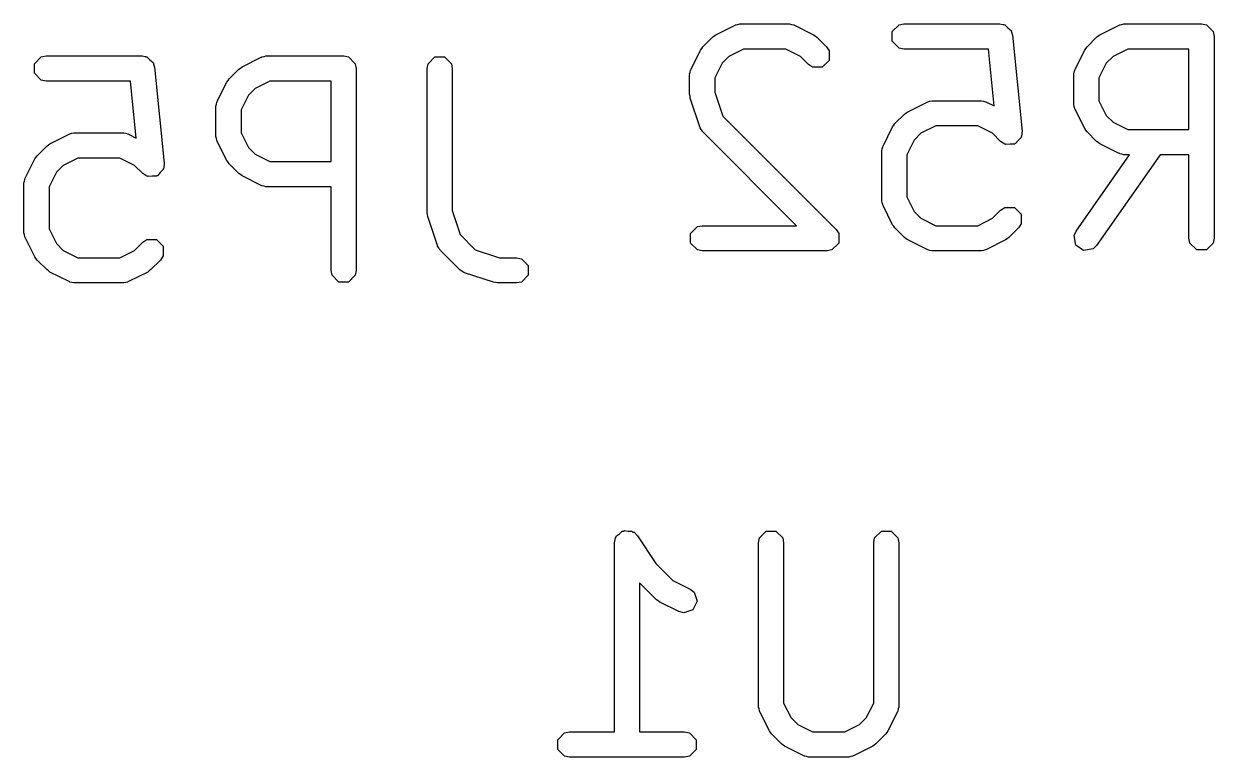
# Model space of a CAD drawing. Header units: inches. Extents: x 0.38 to 5.39, y 0.12 to 3.22.
# Drawn here: x 3.5648 to 3.7508, y 2.0435 to 2.158 of the extents above; entities that cross this region are included whole.
import ezdxf

# ---------------------------------------------------------------- set-up
doc = ezdxf.new("R2010")
doc.units = ezdxf.units.IN
doc.header["$MEASUREMENT"] = 0
doc.layers.add('BLACK', color=250, linetype='CONTINUOUS')

msp = doc.modelspace()

# ---------------------------------------------------------------- linework, layer by layer
at = {"layer": 'BLACK', "linetype": 'CONTINUOUS'}
for p, q in [((3.67292, 2.15625), (3.67592, 2.15775)), ((3.67592, 2.15775), (3.67601, 2.15778)), ((3.67601, 2.15778), (3.67604, 2.15781)), ((3.67604, 2.15781), (3.67635, 2.15787)), ((3.67635, 2.15787), (3.67666, 2.15795)), ((3.67666, 2.15795), (3.6767, 2.15794)), ((3.6767, 2.15794), (3.6768, 2.15796)), ((3.6768, 2.15796), (3.6843, 2.15796)), ((3.6843, 2.15796), (3.68439, 2.15794)), ((3.68439, 2.15794), (3.68444, 2.15795)), ((3.68444, 2.15795), (3.68474, 2.15787)), ((3.68474, 2.15787), (3.68505, 2.15781)), ((3.68505, 2.15781), (3.68508, 2.15778)), ((3.68508, 2.15778), (3.68518, 2.15775)), ((3.68518, 2.15775), (3.68818, 2.15625)), ((3.70048, 2.15674), (3.70154, 2.15781)), ((3.70154, 2.15781), (3.70229, 2.15796)), ((3.70229, 2.15796), (3.71729, 2.15796)), ((3.71729, 2.15796), (3.71776, 2.15786)), ((3.71776, 2.15786), (3.71786, 2.15787)), ((3.71786, 2.15787), (3.71791, 2.15783)), ((3.71791, 2.15783), (3.71805, 2.15781)), ((3.71805, 2.15781), (3.71851, 2.15734)), ((3.71851, 2.15734), (3.71903, 2.15692)), ((3.71903, 2.15692), (3.71907, 2.15678)), ((3.71907, 2.15678), (3.71911, 2.15674)), ((3.73291, 2.15625), (3.73591, 2.15775)), ((3.73591, 2.15775), (3.736, 2.15778)), ((3.736, 2.15778), (3.73604, 2.15781)), ((3.73604, 2.15781), (3.73635, 2.15787)), ((3.73635, 2.15787), (3.73665, 2.15795)), ((3.73665, 2.15795), (3.73669, 2.15794)), ((3.73669, 2.15794), (3.73679, 2.15796)), ((3.73679, 2.15796), (3.74879, 2.15796)), ((3.74879, 2.15796), (3.74954, 2.15781)), ((3.74954, 2.15781), (3.75061, 2.15674)), ((3.67091, 2.15438), (3.67241, 2.15588)), ((3.67241, 2.15588), (3.67267, 2.15606)), ((3.67267, 2.15606), (3.67292, 2.15625)), ((3.68818, 2.15625), (3.68843, 2.15606)), ((3.68843, 2.15606), (3.68869, 2.15588)), ((3.68869, 2.15588), (3.69019, 2.15438)), ((3.70048, 2.15524), (3.70048, 2.15674)), ((3.70154, 2.15417), (3.70048, 2.15524)), ((3.71911, 2.15674), (3.71911, 2.15664)), ((3.71911, 2.15664), (3.71925, 2.15618)), ((3.71925, 2.15618), (3.72075, 2.14119)), ((3.7309, 2.15438), (3.7324, 2.15588)), ((3.7324, 2.15588), (3.73266, 2.15606)), ((3.73266, 2.15606), (3.73291, 2.15625)), ((3.75061, 2.15674), (3.75076, 2.15599)), ((3.75076, 2.15599), (3.75076, 2.12449)), ((3.66904, 2.15087), (3.67054, 2.15387)), ((3.67054, 2.15387), (3.67073, 2.15412)), ((3.67073, 2.15412), (3.67091, 2.15438)), ((3.67726, 2.15402), (3.67496, 2.15287)), ((3.68383, 2.15402), (3.67726, 2.15402)), ((3.68613, 2.15287), (3.68383, 2.15402)), ((3.69019, 2.15438), (3.69061, 2.15374)), ((3.69061, 2.15374), (3.69061, 2.15224)), ((3.70229, 2.15402), (3.70154, 2.15417)), ((3.71551, 2.15402), (3.70229, 2.15402)), ((3.7164, 2.14514), (3.71551, 2.15402)), ((3.72903, 2.15087), (3.73053, 2.15387)), ((3.73053, 2.15387), (3.73072, 2.15412)), ((3.73072, 2.15412), (3.7309, 2.15438)), ((3.73725, 2.15402), (3.73496, 2.15287)), ((3.74682, 2.15402), (3.73725, 2.15402)), ((3.74682, 2.14146), (3.74682, 2.15402)), ((3.56648, 2.15174), (3.56754, 2.15281)), ((3.56648, 2.15024), (3.56648, 2.15174)), ((3.56754, 2.15281), (3.5683, 2.15296)), ((3.5683, 2.15296), (3.5833, 2.15296)), ((3.5833, 2.15296), (3.58377, 2.15286)), ((3.58377, 2.15286), (3.58386, 2.15287)), ((3.58386, 2.15287), (3.58391, 2.15283)), ((3.58391, 2.15283), (3.58405, 2.15281)), ((3.58405, 2.15281), (3.58452, 2.15234)), ((3.58452, 2.15234), (3.58503, 2.15192)), ((3.58503, 2.15192), (3.58507, 2.15178)), ((3.58507, 2.15178), (3.58511, 2.15174)), ((3.58511, 2.15174), (3.58511, 2.15164)), ((3.58511, 2.15164), (3.58525, 2.15118)), ((3.58525, 2.15118), (3.58675, 2.13619)), ((3.59866, 2.15106), (3.59891, 2.15125)), ((3.59891, 2.15125), (3.60191, 2.15275)), ((3.60191, 2.15275), (3.60201, 2.15278)), ((3.60201, 2.15278), (3.60204, 2.15281)), ((3.60204, 2.15281), (3.60235, 2.15287)), ((3.60235, 2.15287), (3.60265, 2.15295)), ((3.60265, 2.15295), (3.6027, 2.15294)), ((3.6027, 2.15294), (3.60279, 2.15296)), ((3.60279, 2.15296), (3.61479, 2.15296)), ((3.61479, 2.15296), (3.61555, 2.15281)), ((3.61555, 2.15281), (3.61661, 2.15174)), ((3.61661, 2.15174), (3.61676, 2.15099)), ((3.62782, 2.15099), (3.62797, 2.15174)), ((3.62797, 2.15174), (3.62904, 2.15281)), ((3.62904, 2.15281), (3.63054, 2.15281)), ((3.63054, 2.15281), (3.63161, 2.15174)), ((3.63161, 2.15174), (3.63176, 2.15099)), ((3.67392, 2.15182), (3.67277, 2.14952)), ((3.67496, 2.15287), (3.67392, 2.15182)), ((3.6874, 2.1516), (3.68613, 2.15287)), ((3.68804, 2.15117), (3.6874, 2.1516)), ((3.69061, 2.15224), (3.68955, 2.15117)), ((3.73391, 2.15182), (3.73276, 2.14952)), ((3.73496, 2.15287), (3.73391, 2.15182)), ((3.56754, 2.14917), (3.56648, 2.15024)), ((3.59673, 2.14912), (3.5969, 2.14938)), ((3.5969, 2.14938), (3.5984, 2.15088)), ((3.5984, 2.15088), (3.59866, 2.15106)), ((3.61676, 2.15099), (3.61676, 2.11949)), ((3.62782, 2.12849), (3.62782, 2.15099)), ((3.63176, 2.15099), (3.63176, 2.12881)), ((3.66883, 2.15013), (3.66892, 2.15043)), ((3.66885, 2.15009), (3.66883, 2.15013)), ((3.66883, 2.14999), (3.66885, 2.15009)), ((3.66883, 2.14699), (3.66883, 2.14999)), ((3.66892, 2.15043), (3.66898, 2.15074)), ((3.66898, 2.15074), (3.66901, 2.15077)), ((3.66901, 2.15077), (3.66904, 2.15087)), ((3.67277, 2.14952), (3.67277, 2.14731)), ((3.68955, 2.15117), (3.68804, 2.15117)), ((3.72882, 2.14999), (3.72884, 2.15009)), ((3.72882, 2.14549), (3.72882, 2.14999)), ((3.72883, 2.15013), (3.72891, 2.15043)), ((3.72884, 2.15009), (3.72883, 2.15013)), ((3.72891, 2.15043), (3.72897, 2.15074)), ((3.72897, 2.15074), (3.729, 2.15077)), ((3.729, 2.15077), (3.72903, 2.15087)), ((3.73276, 2.14952), (3.73276, 2.14595)), ((3.5683, 2.14902), (3.56754, 2.14917)), ((3.58151, 2.14902), (3.5683, 2.14902)), ((3.5824, 2.14014), (3.58151, 2.14902)), ((3.59503, 2.14587), (3.59653, 2.14887)), ((3.59653, 2.14887), (3.59673, 2.14912)), ((3.60096, 2.14787), (3.59991, 2.14682)), ((3.60326, 2.14902), (3.60096, 2.14787)), ((3.61282, 2.14902), (3.60326, 2.14902)), ((3.61282, 2.13646), (3.61282, 2.14902)), ((3.59491, 2.14543), (3.59498, 2.14574)), ((3.59498, 2.14574), (3.59501, 2.14577)), ((3.59501, 2.14577), (3.59503, 2.14587)), ((3.59991, 2.14682), (3.59876, 2.14452)), ((3.66889, 2.14668), (3.66883, 2.14699)), ((3.66893, 2.14637), (3.66889, 2.14668)), ((3.67043, 2.14187), (3.66893, 2.14637)), ((3.67277, 2.14731), (3.67402, 2.14355)), ((3.70291, 2.14425), (3.70591, 2.14575)), ((3.70591, 2.14575), (3.70601, 2.14578)), ((3.70601, 2.14578), (3.70604, 2.14581)), ((3.70604, 2.14581), (3.70635, 2.14587)), ((3.70635, 2.14587), (3.70665, 2.14595)), ((3.70665, 2.14595), (3.7067, 2.14594)), ((3.7067, 2.14594), (3.70679, 2.14596)), ((3.70679, 2.14596), (3.71429, 2.14596)), ((3.71429, 2.14596), (3.71439, 2.14594)), ((3.71439, 2.14594), (3.71443, 2.14595)), ((3.71443, 2.14595), (3.71474, 2.14587)), ((3.71474, 2.14587), (3.71505, 2.14581)), ((3.71505, 2.14581), (3.71508, 2.14578)), ((3.71508, 2.14578), (3.71517, 2.14575)), ((3.71517, 2.14575), (3.7164, 2.14514)), ((3.73276, 2.14595), (3.73391, 2.14366)), ((3.59483, 2.14513), (3.59491, 2.14543)), ((3.59484, 2.14509), (3.59483, 2.14513)), ((3.59483, 2.14499), (3.59484, 2.14509)), ((3.59483, 2.14049), (3.59483, 2.14499)), ((3.59876, 2.14452), (3.59876, 2.14095)), ((3.7009, 2.14238), (3.7024, 2.14388)), ((3.7024, 2.14388), (3.70266, 2.14406)), ((3.70266, 2.14406), (3.70291, 2.14425)), ((3.72884, 2.14539), (3.72882, 2.14549)), ((3.72883, 2.14535), (3.72884, 2.14539)), ((3.72891, 2.14505), (3.72883, 2.14535)), ((3.72897, 2.14474), (3.72891, 2.14505)), ((3.729, 2.1447), (3.72897, 2.14474)), ((3.72903, 2.14461), (3.729, 2.1447)), ((3.73053, 2.14161), (3.72903, 2.14461)), ((3.67402, 2.14355), (3.69169, 2.12588)), ((3.70053, 2.14187), (3.70073, 2.14212)), ((3.70073, 2.14212), (3.7009, 2.14238)), ((3.70726, 2.14202), (3.70496, 2.14087)), ((3.71383, 2.14202), (3.70726, 2.14202)), ((3.71613, 2.14087), (3.71383, 2.14202)), ((3.73391, 2.14366), (3.73496, 2.14261)), ((3.73496, 2.14261), (3.73725, 2.14146)), ((3.56892, 2.13925), (3.57192, 2.14075)), ((3.57192, 2.14075), (3.57201, 2.14078)), ((3.57201, 2.14078), (3.57204, 2.14081)), ((3.57204, 2.14081), (3.57235, 2.14087)), ((3.57235, 2.14087), (3.57266, 2.14095)), ((3.57266, 2.14095), (3.5727, 2.14094)), ((3.5727, 2.14094), (3.5728, 2.14096)), ((3.5728, 2.14096), (3.5803, 2.14096)), ((3.5803, 2.14096), (3.58039, 2.14094)), ((3.58039, 2.14094), (3.58044, 2.14095)), ((3.58044, 2.14095), (3.58074, 2.14087)), ((3.58074, 2.14087), (3.58105, 2.14081)), ((3.58105, 2.14081), (3.58108, 2.14078)), ((3.58108, 2.14078), (3.58118, 2.14075)), ((3.58118, 2.14075), (3.5824, 2.14014)), ((3.59484, 2.14039), (3.59483, 2.14049)), ((3.59483, 2.14035), (3.59484, 2.14039)), ((3.59491, 2.14005), (3.59483, 2.14035)), ((3.59498, 2.13974), (3.59491, 2.14005)), ((3.59876, 2.14095), (3.59991, 2.13866)), ((3.67048, 2.14178), (3.67043, 2.14187)), ((3.67048, 2.14174), (3.67048, 2.14178)), ((3.67065, 2.14147), (3.67048, 2.14174)), ((3.67081, 2.1412), (3.67065, 2.14147)), ((3.67085, 2.14118), (3.67081, 2.1412)), ((3.67091, 2.1411), (3.67085, 2.14118)), ((3.68554, 2.12646), (3.67091, 2.1411)), ((3.69903, 2.13887), (3.70053, 2.14187)), ((3.70496, 2.14087), (3.70391, 2.13982)), ((3.7174, 2.1396), (3.71613, 2.14087)), ((3.72061, 2.14024), (3.72014, 2.13977)), ((3.72068, 2.14042), (3.72061, 2.14034)), ((3.72061, 2.14034), (3.72061, 2.14024)), ((3.72075, 2.14119), (3.72068, 2.14042)), ((3.73072, 2.14136), (3.73053, 2.14161)), ((3.7309, 2.1411), (3.73072, 2.14136)), ((3.7324, 2.1396), (3.7309, 2.1411)), ((3.73725, 2.14146), (3.74682, 2.14146)), ((3.56691, 2.13738), (3.56841, 2.13888)), ((3.56841, 2.13888), (3.56867, 2.13906)), ((3.56867, 2.13906), (3.56892, 2.13925)), ((3.59501, 2.1397), (3.59498, 2.13974)), ((3.59503, 2.13961), (3.59501, 2.1397)), ((3.59653, 2.13661), (3.59503, 2.13961)), ((3.59991, 2.13866), (3.60096, 2.13761)), ((3.69883, 2.13813), (3.69891, 2.13843)), ((3.69891, 2.13843), (3.69898, 2.13874)), ((3.69898, 2.13874), (3.69901, 2.13878)), ((3.69901, 2.13878), (3.69903, 2.13887)), ((3.70391, 2.13982), (3.70276, 2.13753)), ((3.71804, 2.13917), (3.7174, 2.1396)), ((3.71814, 2.13917), (3.71804, 2.13917)), ((3.71822, 2.13911), (3.71814, 2.13917)), ((3.71888, 2.13917), (3.71822, 2.13911)), ((3.71955, 2.13917), (3.71888, 2.13917)), ((3.71962, 2.13925), (3.71955, 2.13917)), ((3.71972, 2.13926), (3.71962, 2.13925)), ((3.72014, 2.13977), (3.71972, 2.13926)), ((3.73266, 2.13942), (3.7324, 2.1396)), ((3.73291, 2.13923), (3.73266, 2.13942)), ((3.73591, 2.13773), (3.73291, 2.13923)), ((3.56504, 2.13387), (3.56654, 2.13687)), ((3.56654, 2.13687), (3.56673, 2.13712)), ((3.56673, 2.13712), (3.56691, 2.13738)), ((3.57326, 2.13702), (3.57096, 2.13587)), ((3.57983, 2.13702), (3.57326, 2.13702)), ((3.58213, 2.13587), (3.57983, 2.13702)), ((3.59673, 2.13636), (3.59653, 2.13661)), ((3.5969, 2.1361), (3.59673, 2.13636)), ((3.60096, 2.13761), (3.60326, 2.13646)), ((3.60326, 2.13646), (3.61282, 2.13646)), ((3.69885, 2.13809), (3.69883, 2.13813)), ((3.69883, 2.13799), (3.69885, 2.13809)), ((3.69883, 2.13049), (3.69883, 2.13799)), ((3.70276, 2.13753), (3.70276, 2.13096)), ((3.72918, 2.12562), (3.73751, 2.13752)), ((3.74231, 2.13752), (3.7324, 2.12336)), ((3.736, 2.1377), (3.73591, 2.13773)), ((3.73604, 2.13767), (3.736, 2.1377)), ((3.73635, 2.13761), (3.73604, 2.13767)), ((3.73665, 2.13753), (3.73635, 2.13761)), ((3.73669, 2.13754), (3.73665, 2.13753)), ((3.73679, 2.13752), (3.73669, 2.13754)), ((3.73751, 2.13752), (3.73679, 2.13752)), ((3.74682, 2.13752), (3.74231, 2.13752)), ((3.74682, 2.12449), (3.74682, 2.13752)), ((3.56992, 2.13482), (3.56877, 2.13253)), ((3.57096, 2.13587), (3.56992, 2.13482)), ((3.5834, 2.1346), (3.58213, 2.13587)), ((3.58404, 2.13417), (3.5834, 2.1346)), ((3.58615, 2.13477), (3.58573, 2.13426)), ((3.58661, 2.13524), (3.58615, 2.13477)), ((3.58668, 2.13542), (3.58661, 2.13534)), ((3.58661, 2.13534), (3.58661, 2.13524)), ((3.58675, 2.13619), (3.58668, 2.13542)), ((3.5984, 2.1346), (3.5969, 2.1361)), ((3.59866, 2.13442), (3.5984, 2.1346)), ((3.56483, 2.13313), (3.56492, 2.13343)), ((3.56485, 2.13309), (3.56483, 2.13313)), ((3.56483, 2.13299), (3.56485, 2.13309)), ((3.56483, 2.12549), (3.56483, 2.13299)), ((3.56492, 2.13343), (3.56498, 2.13374)), ((3.56498, 2.13374), (3.56501, 2.13378)), ((3.56501, 2.13378), (3.56504, 2.13387)), ((3.58415, 2.13417), (3.58404, 2.13417)), ((3.58423, 2.13411), (3.58415, 2.13417)), ((3.58489, 2.13417), (3.58423, 2.13411)), ((3.58555, 2.13417), (3.58489, 2.13417)), ((3.58562, 2.13425), (3.58555, 2.13417)), ((3.58573, 2.13426), (3.58562, 2.13425)), ((3.59891, 2.13423), (3.59866, 2.13442)), ((3.60191, 2.13273), (3.59891, 2.13423)), ((3.60201, 2.1327), (3.60191, 2.13273)), ((3.60204, 2.13267), (3.60201, 2.1327)), ((3.60235, 2.13261), (3.60204, 2.13267)), ((3.60265, 2.13253), (3.60235, 2.13261)), ((3.56877, 2.13253), (3.56877, 2.12596)), ((3.6027, 2.13254), (3.60265, 2.13253)), ((3.60279, 2.13252), (3.6027, 2.13254)), ((3.61282, 2.13252), (3.60279, 2.13252)), ((3.61282, 2.11949), (3.61282, 2.13252)), ((3.70276, 2.13096), (3.70391, 2.12866)), ((3.69885, 2.13039), (3.69883, 2.13049)), ((3.69883, 2.13035), (3.69885, 2.13039)), ((3.69891, 2.13005), (3.69883, 2.13035)), ((3.69898, 2.12974), (3.69891, 2.13005)), ((3.69901, 2.12971), (3.69898, 2.12974)), ((3.69903, 2.12961), (3.69901, 2.12971)), ((3.70053, 2.12661), (3.69903, 2.12961)), ((3.71613, 2.12761), (3.7174, 2.12888)), ((3.7174, 2.12888), (3.71804, 2.12931)), ((3.71804, 2.12931), (3.71955, 2.12931)), ((3.71955, 2.12931), (3.72061, 2.12825)), ((3.62788, 2.12818), (3.62782, 2.12849)), ((3.62792, 2.12787), (3.62788, 2.12818)), ((3.62942, 2.12337), (3.62792, 2.12787)), ((3.63176, 2.12881), (3.63301, 2.12506)), ((3.70391, 2.12866), (3.70496, 2.12761)), ((3.70496, 2.12761), (3.70726, 2.12646)), ((3.71383, 2.12646), (3.71613, 2.12761)), ((3.72061, 2.12825), (3.72061, 2.12674)), ((3.56485, 2.12539), (3.56483, 2.12549)), ((3.56483, 2.12535), (3.56485, 2.12539)), ((3.56492, 2.12505), (3.56483, 2.12535)), ((3.56877, 2.12596), (3.56992, 2.12366)), ((3.66898, 2.12525), (3.67004, 2.12631)), ((3.66898, 2.12374), (3.66898, 2.12525)), ((3.67004, 2.12631), (3.6708, 2.12646)), ((3.6708, 2.12646), (3.68554, 2.12646)), ((3.69169, 2.12588), (3.69211, 2.12525)), ((3.69211, 2.12525), (3.69211, 2.12374)), ((3.70073, 2.12636), (3.70053, 2.12661)), ((3.7009, 2.1261), (3.70073, 2.12636)), ((3.7024, 2.1246), (3.7009, 2.1261)), ((3.70726, 2.12646), (3.71383, 2.12646)), ((3.72018, 2.1261), (3.71868, 2.1246)), ((3.72061, 2.12674), (3.72018, 2.1261)), ((3.72887, 2.12492), (3.72918, 2.12562)), ((3.56498, 2.12474), (3.56492, 2.12505)), ((3.56501, 2.12471), (3.56498, 2.12474)), ((3.56504, 2.12461), (3.56501, 2.12471)), ((3.56654, 2.12161), (3.56504, 2.12461)), ((3.56992, 2.12366), (3.57096, 2.12261)), ((3.58213, 2.12261), (3.5834, 2.12388)), ((3.5834, 2.12388), (3.58404, 2.12431)), ((3.58404, 2.12431), (3.58555, 2.12431)), ((3.58555, 2.12431), (3.58661, 2.12325)), ((3.62947, 2.12328), (3.62942, 2.12337)), ((3.63301, 2.12506), (3.63535, 2.12271)), ((3.67004, 2.12267), (3.66898, 2.12374)), ((3.69211, 2.12374), (3.69105, 2.12267)), ((3.70266, 2.12442), (3.7024, 2.1246)), ((3.70291, 2.12423), (3.70266, 2.12442)), ((3.70591, 2.12273), (3.70291, 2.12423)), ((3.71817, 2.12423), (3.71517, 2.12273)), ((3.71842, 2.12443), (3.71817, 2.12423)), ((3.71868, 2.1246), (3.71842, 2.12443)), ((3.72913, 2.12343), (3.72887, 2.12492)), ((3.73036, 2.12257), (3.72913, 2.12343)), ((3.7324, 2.12336), (3.73185, 2.12283)), ((3.74697, 2.12374), (3.74682, 2.12449)), ((3.74804, 2.12267), (3.74697, 2.12374)), ((3.75061, 2.12374), (3.74954, 2.12267)), ((3.75076, 2.12449), (3.75061, 2.12374)), ((3.56673, 2.12136), (3.56654, 2.12161)), ((3.57096, 2.12261), (3.57326, 2.12146)), ((3.57326, 2.12146), (3.57983, 2.12146)), ((3.57983, 2.12146), (3.58213, 2.12261)), ((3.58661, 2.12174), (3.58619, 2.1211)), ((3.58661, 2.12325), (3.58661, 2.12174)), ((3.62947, 2.12324), (3.62947, 2.12328)), ((3.62965, 2.12298), (3.62947, 2.12324)), ((3.6298, 2.1227), (3.62965, 2.12298)), ((3.62984, 2.12268), (3.6298, 2.1227)), ((3.6299, 2.1226), (3.62984, 2.12268)), ((3.6329, 2.1196), (3.6299, 2.1226)), ((3.63535, 2.12271), (3.63911, 2.12146)), ((3.63911, 2.12146), (3.64179, 2.12146)), ((3.64179, 2.12146), (3.64254, 2.12131)), ((3.6708, 2.12252), (3.67004, 2.12267)), ((3.6903, 2.12252), (3.6708, 2.12252)), ((3.69105, 2.12267), (3.6903, 2.12252)), ((3.70601, 2.12271), (3.70591, 2.12273)), ((3.70604, 2.12267), (3.70601, 2.12271)), ((3.70635, 2.12261), (3.70604, 2.12267)), ((3.70665, 2.12253), (3.70635, 2.12261)), ((3.7067, 2.12254), (3.70665, 2.12253)), ((3.70679, 2.12252), (3.7067, 2.12254)), ((3.71429, 2.12252), (3.70679, 2.12252)), ((3.71439, 2.12254), (3.71429, 2.12252)), ((3.71443, 2.12253), (3.71439, 2.12254)), ((3.71474, 2.12261), (3.71443, 2.12253)), ((3.71505, 2.12267), (3.71474, 2.12261)), ((3.71508, 2.12271), (3.71505, 2.12267)), ((3.71517, 2.12273), (3.71508, 2.12271)), ((3.73185, 2.12283), (3.73036, 2.12257)), ((3.74954, 2.12267), (3.74804, 2.12267)), ((3.56691, 2.1211), (3.56673, 2.12136)), ((3.56841, 2.1196), (3.56691, 2.1211)), ((3.56867, 2.11942), (3.56841, 2.1196)), ((3.58469, 2.1196), (3.58443, 2.11943)), ((3.58619, 2.1211), (3.58469, 2.1196)), ((3.63298, 2.11955), (3.6329, 2.1196)), ((3.64254, 2.12131), (3.64361, 2.12025)), ((3.64361, 2.12025), (3.64361, 2.11874)), ((3.56892, 2.11923), (3.56867, 2.11942)), ((3.57192, 2.11773), (3.56892, 2.11923)), ((3.57201, 2.11771), (3.57192, 2.11773)), ((3.58118, 2.11773), (3.58108, 2.11771)), ((3.58418, 2.11923), (3.58118, 2.11773)), ((3.58443, 2.11943), (3.58418, 2.11923)), ((3.61297, 2.11874), (3.61282, 2.11949)), ((3.61404, 2.11767), (3.61297, 2.11874)), ((3.61661, 2.11874), (3.61555, 2.11767)), ((3.61676, 2.11949), (3.61661, 2.11874)), ((3.633, 2.1195), (3.63298, 2.11955)), ((3.63327, 2.11935), (3.633, 2.1195)), ((3.63354, 2.11917), (3.63327, 2.11935)), ((3.63358, 2.11917), (3.63354, 2.11917)), ((3.63367, 2.11912), (3.63358, 2.11917)), ((3.63817, 2.11762), (3.63367, 2.11912)), ((3.64361, 2.11874), (3.64254, 2.11767)), ((3.57204, 2.11767), (3.57201, 2.11771)), ((3.57235, 2.11761), (3.57204, 2.11767)), ((3.57266, 2.11753), (3.57235, 2.11761)), ((3.5727, 2.11754), (3.57266, 2.11753)), ((3.5728, 2.11752), (3.5727, 2.11754)), ((3.5803, 2.11752), (3.5728, 2.11752)), ((3.58039, 2.11754), (3.5803, 2.11752)), ((3.58044, 2.11753), (3.58039, 2.11754)), ((3.58074, 2.11761), (3.58044, 2.11753)), ((3.58105, 2.11767), (3.58074, 2.11761)), ((3.58108, 2.11771), (3.58105, 2.11767)), ((3.61555, 2.11767), (3.61404, 2.11767)), ((3.63848, 2.11759), (3.63817, 2.11762)), ((3.63879, 2.11752), (3.63848, 2.11759)), ((3.64179, 2.11752), (3.63879, 2.11752)), ((3.64254, 2.11767), (3.64179, 2.11752)), ((3.65789, 2.0784), (3.65829, 2.07881)), ((3.65829, 2.07881), (3.65849, 2.07881)), ((3.65849, 2.07881), (3.65866, 2.07892)), ((3.65866, 2.07892), (3.65923, 2.07881)), ((3.65923, 2.07881), (3.6598, 2.07881)), ((3.6598, 2.07881), (3.65994, 2.07866)), ((3.67972, 2.07774), (3.68079, 2.07881)), ((3.68079, 2.07881), (3.6823, 2.07881)), ((3.6823, 2.07881), (3.68336, 2.07774)), ((3.69772, 2.07774), (3.69879, 2.07881)), ((3.69879, 2.07881), (3.70029, 2.07881)), ((3.70029, 2.07881), (3.70136, 2.07774)), ((3.65708, 2.07699), (3.65723, 2.07774)), ((3.65708, 2.04746), (3.65708, 2.07699)), ((3.65723, 2.07774), (3.65737, 2.07789)), ((3.65737, 2.07789), (3.65741, 2.07808)), ((3.65741, 2.07808), (3.65789, 2.0784)), ((3.65994, 2.07866), (3.66014, 2.07862)), ((3.66014, 2.07862), (3.66068, 2.07808)), ((3.66068, 2.07808), (3.66357, 2.07374)), ((3.67957, 2.07699), (3.67972, 2.07774)), ((3.67957, 2.05149), (3.67957, 2.07699)), ((3.68336, 2.07774), (3.68351, 2.07699)), ((3.68351, 2.07699), (3.68351, 2.05196)), ((3.69757, 2.07699), (3.69772, 2.07774)), ((3.69757, 2.05196), (3.69757, 2.07699)), ((3.70136, 2.07774), (3.70151, 2.07699)), ((3.70151, 2.07699), (3.70151, 2.05149)), ((3.66357, 2.07374), (3.66621, 2.07111)), ((3.66365, 2.0681), (3.66101, 2.07074)), ((3.66101, 2.07074), (3.66101, 2.04746)), ((3.66621, 2.07111), (3.66892, 2.06975)), ((3.66892, 2.06975), (3.66953, 2.06928)), ((3.66392, 2.06792), (3.66365, 2.0681)), ((3.66416, 2.06773), (3.66392, 2.06792)), ((3.66716, 2.06623), (3.66416, 2.06773)), ((3.67001, 2.06785), (3.66933, 2.0665)), ((3.66953, 2.06928), (3.67001, 2.06785)), ((3.6679, 2.06603), (3.66716, 2.06623)), ((3.66933, 2.0665), (3.6679, 2.06603)), ((3.67959, 2.05139), (3.67957, 2.05149)), ((3.67958, 2.05135), (3.67959, 2.05139)), ((3.67966, 2.05105), (3.67958, 2.05135)), ((3.67972, 2.05074), (3.67966, 2.05105)), ((3.68351, 2.05196), (3.68466, 2.04966)), ((3.69642, 2.04966), (3.69757, 2.05196)), ((3.70142, 2.05105), (3.70136, 2.05074)), ((3.7015, 2.05135), (3.70142, 2.05105)), ((3.70151, 2.05149), (3.70149, 2.05139)), ((3.70149, 2.05139), (3.7015, 2.05135)), ((3.67976, 2.05071), (3.67972, 2.05074)), ((3.67978, 2.05061), (3.67976, 2.05071)), ((3.68128, 2.04761), (3.67978, 2.05061)), ((3.68466, 2.04966), (3.68571, 2.04861)), ((3.69537, 2.04861), (3.69642, 2.04966)), ((3.7013, 2.05061), (3.6998, 2.04761)), ((3.70133, 2.05071), (3.7013, 2.05061)), ((3.70136, 2.05074), (3.70133, 2.05071)), ((3.64823, 2.04625), (3.64929, 2.04731)), ((3.64929, 2.04731), (3.65005, 2.04746)), ((3.65005, 2.04746), (3.65708, 2.04746)), ((3.66101, 2.04746), (3.66804, 2.04746)), ((3.66804, 2.04746), (3.6688, 2.04731)), ((3.6688, 2.04731), (3.66986, 2.04625)), ((3.68147, 2.04736), (3.68128, 2.04761)), ((3.68165, 2.0471), (3.68147, 2.04736)), ((3.68315, 2.0456), (3.68165, 2.0471)), ((3.68571, 2.04861), (3.68801, 2.04746)), ((3.68801, 2.04746), (3.69308, 2.04746)), ((3.69308, 2.04746), (3.69537, 2.04861)), ((3.69943, 2.0471), (3.69793, 2.0456)), ((3.69961, 2.04736), (3.69943, 2.0471)), ((3.6998, 2.04761), (3.69961, 2.04736)), ((3.64823, 2.04474), (3.64823, 2.04625)), ((3.66986, 2.04625), (3.66986, 2.04474)), ((3.68341, 2.04542), (3.68315, 2.0456)), ((3.68366, 2.04523), (3.68341, 2.04542)), ((3.68666, 2.04373), (3.68366, 2.04523)), ((3.69742, 2.04523), (3.69442, 2.04373)), ((3.69767, 2.04542), (3.69742, 2.04523)), ((3.69793, 2.0456), (3.69767, 2.04542)), ((3.64929, 2.04367), (3.64823, 2.04474)), ((3.65005, 2.04352), (3.64929, 2.04367)), ((3.66804, 2.04352), (3.65005, 2.04352)), ((3.6688, 2.04367), (3.66804, 2.04352)), ((3.66986, 2.04474), (3.6688, 2.04367)), ((3.68676, 2.04371), (3.68666, 2.04373)), ((3.68679, 2.04367), (3.68676, 2.04371)), ((3.6871, 2.04361), (3.68679, 2.04367)), ((3.6874, 2.04353), (3.6871, 2.04361)), ((3.68745, 2.04354), (3.6874, 2.04353)), ((3.68754, 2.04352), (3.68745, 2.04354)), ((3.69354, 2.04352), (3.68754, 2.04352)), ((3.69364, 2.04354), (3.69354, 2.04352)), ((3.69368, 2.04353), (3.69364, 2.04354)), ((3.69398, 2.04361), (3.69368, 2.04353)), ((3.69429, 2.04367), (3.69398, 2.04361)), ((3.69433, 2.04371), (3.69429, 2.04367)), ((3.69442, 2.04373), (3.69433, 2.04371))]:
    msp.add_line(p, q, dxfattribs=at)

doc.saveas('drawing.dxf')
